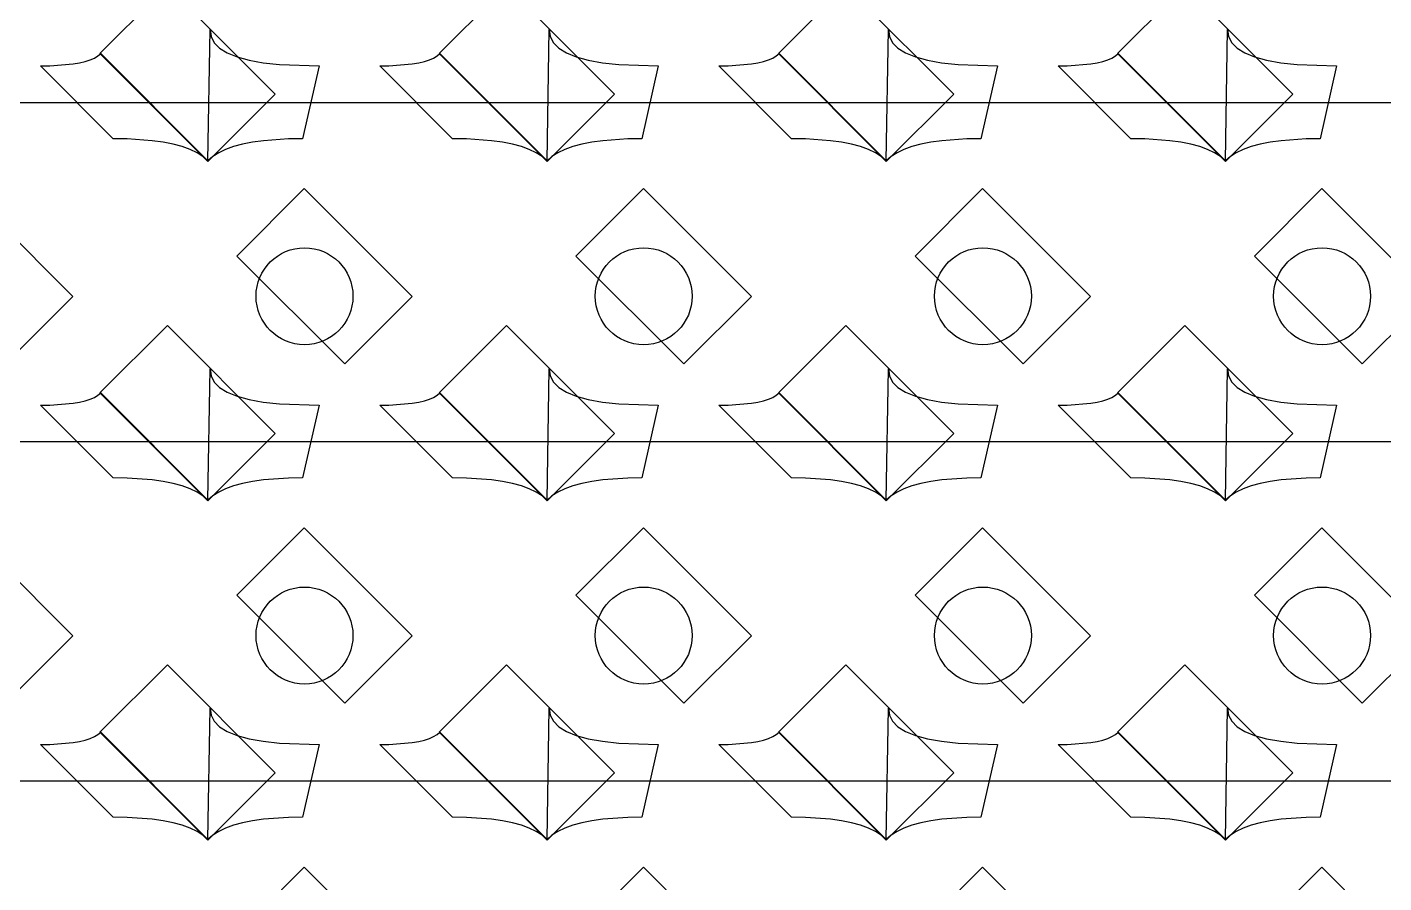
# Model space of a CAD drawing. Header units: inches. Extents: x 0.07 to 4.39, y 0.05 to 2.95.
# Drawn here: x 1.9628 to 2.2428, y 0.829 to 1.0055 of the extents above; entities that cross this region are included whole.
import ezdxf

# ---------------------------------------------------------------- set-up
doc = ezdxf.new("R2010")
doc.units = ezdxf.units.IN
doc.header["$MEASUREMENT"] = 0
doc.layers.add('Top Layer', color=1, linetype='Continuous')

# ---------------------------------------------------------------- blocks, each defined once
blk = doc.blocks.new('0805_P_______________907')
at = {"layer": 'Top Layer'}
for p, q in [((-0.03937, 0.01575), (-0.01969, 0.01575)), ((-0.03937, -0.01575), (-0.03937, 0.01575)), ((-0.01969, 0.01575), (-0.01969, -0.01575)), ((0.01969, 0.01575), (0.03937, 0.01575)), ((0.01969, -0.01575), (0.01969, 0.01575)), ((0.03937, 0.01575), (0.03937, -0.01575)), ((-0.01969, -0.01575), (-0.03937, -0.01575)), ((0.03937, -0.01575), (0.01969, -0.01575))]:
    blk.add_line(p, q, dxfattribs=at)
blk = doc.blocks.new('0805_P_______________908')
at = {"layer": 'Top Layer'}
for p, q in [((-0.03937, 0.01575), (-0.01969, 0.01575)), ((-0.03937, -0.01575), (-0.03937, 0.01575)), ((-0.01969, 0.01575), (-0.01969, -0.01575)), ((0.01969, 0.01575), (0.03937, 0.01575)), ((0.01969, -0.01575), (0.01969, 0.01575)), ((0.03937, 0.01575), (0.03937, -0.01575)), ((-0.01969, -0.01575), (-0.03937, -0.01575)), ((0.03937, -0.01575), (0.01969, -0.01575))]:
    blk.add_line(p, q, dxfattribs=at)
blk = doc.blocks.new('0805_P_______________909')
at = {"layer": 'Top Layer'}
for p, q in [((-0.03937, 0.01575), (-0.01969, 0.01575)), ((-0.03937, -0.01575), (-0.03937, 0.01575)), ((-0.01969, 0.01575), (-0.01969, -0.01575)), ((0.01969, 0.01575), (0.03937, 0.01575)), ((0.01969, -0.01575), (0.01969, 0.01575)), ((0.03937, 0.01575), (0.03937, -0.01575)), ((-0.01969, -0.01575), (-0.03937, -0.01575)), ((0.03937, -0.01575), (0.01969, -0.01575))]:
    blk.add_line(p, q, dxfattribs=at)
blk = doc.blocks.new('0805_P_______________910')
at = {"layer": 'Top Layer'}
for p, q in [((-0.03937, 0.01575), (-0.01969, 0.01575)), ((-0.03937, -0.01575), (-0.03937, 0.01575)), ((-0.01969, 0.01575), (-0.01969, -0.01575)), ((0.01969, 0.01575), (0.03937, 0.01575)), ((0.01969, -0.01575), (0.01969, 0.01575)), ((0.03937, 0.01575), (0.03937, -0.01575)), ((-0.01969, -0.01575), (-0.03937, -0.01575)), ((0.03937, -0.01575), (0.01969, -0.01575))]:
    blk.add_line(p, q, dxfattribs=at)
blk = doc.blocks.new('0805_P_______________911')
at = {"layer": 'Top Layer'}
for p, q in [((-0.03937, 0.01575), (-0.01969, 0.01575)), ((-0.03937, -0.01575), (-0.03937, 0.01575)), ((-0.01969, 0.01575), (-0.01969, -0.01575)), ((0.01969, 0.01575), (0.03937, 0.01575)), ((0.01969, -0.01575), (0.01969, 0.01575)), ((0.03937, 0.01575), (0.03937, -0.01575)), ((-0.01969, -0.01575), (-0.03937, -0.01575)), ((0.03937, -0.01575), (0.01969, -0.01575))]:
    blk.add_line(p, q, dxfattribs=at)
blk = doc.blocks.new('0805_P_______________947')
at = {"layer": 'Top Layer'}
for p, q in [((-0.03937, 0.01575), (-0.01969, 0.01575)), ((-0.03937, -0.01575), (-0.03937, 0.01575)), ((-0.01969, 0.01575), (-0.01969, -0.01575)), ((0.01969, 0.01575), (0.03937, 0.01575)), ((0.01969, -0.01575), (0.01969, 0.01575)), ((0.03937, 0.01575), (0.03937, -0.01575)), ((-0.01969, -0.01575), (-0.03937, -0.01575)), ((0.03937, -0.01575), (0.01969, -0.01575))]:
    blk.add_line(p, q, dxfattribs=at)
blk = doc.blocks.new('0805_P_______________948')
at = {"layer": 'Top Layer'}
for p, q in [((-0.03937, 0.01575), (-0.01969, 0.01575)), ((-0.03937, -0.01575), (-0.03937, 0.01575)), ((-0.01969, 0.01575), (-0.01969, -0.01575)), ((0.01969, 0.01575), (0.03937, 0.01575)), ((0.01969, -0.01575), (0.01969, 0.01575)), ((0.03937, 0.01575), (0.03937, -0.01575)), ((-0.01969, -0.01575), (-0.03937, -0.01575)), ((0.03937, -0.01575), (0.01969, -0.01575))]:
    blk.add_line(p, q, dxfattribs=at)
blk = doc.blocks.new('0805_P_______________949')
at = {"layer": 'Top Layer'}
for p, q in [((-0.03937, 0.01575), (-0.01969, 0.01575)), ((-0.03937, -0.01575), (-0.03937, 0.01575)), ((-0.01969, 0.01575), (-0.01969, -0.01575)), ((0.01969, 0.01575), (0.03937, 0.01575)), ((0.01969, -0.01575), (0.01969, 0.01575)), ((0.03937, 0.01575), (0.03937, -0.01575)), ((-0.01969, -0.01575), (-0.03937, -0.01575)), ((0.03937, -0.01575), (0.01969, -0.01575))]:
    blk.add_line(p, q, dxfattribs=at)
blk = doc.blocks.new('0805_P_______________950')
at = {"layer": 'Top Layer'}
for p, q in [((-0.03937, 0.01575), (-0.01969, 0.01575)), ((-0.03937, -0.01575), (-0.03937, 0.01575)), ((-0.01969, 0.01575), (-0.01969, -0.01575)), ((0.01969, 0.01575), (0.03937, 0.01575)), ((0.01969, -0.01575), (0.01969, 0.01575)), ((0.03937, 0.01575), (0.03937, -0.01575)), ((-0.01969, -0.01575), (-0.03937, -0.01575)), ((0.03937, -0.01575), (0.01969, -0.01575))]:
    blk.add_line(p, q, dxfattribs=at)
blk = doc.blocks.new('0805_P_______________951')
at = {"layer": 'Top Layer'}
for p, q in [((-0.03937, 0.01575), (-0.01969, 0.01575)), ((-0.03937, -0.01575), (-0.03937, 0.01575)), ((-0.01969, 0.01575), (-0.01969, -0.01575)), ((0.01969, 0.01575), (0.03937, 0.01575)), ((0.01969, -0.01575), (0.01969, 0.01575)), ((0.03937, 0.01575), (0.03937, -0.01575)), ((-0.01969, -0.01575), (-0.03937, -0.01575)), ((0.03937, -0.01575), (0.01969, -0.01575))]:
    blk.add_line(p, q, dxfattribs=at)
blk = doc.blocks.new('0805_P_______________987')
at = {"layer": 'Top Layer'}
for p, q in [((-0.03937, 0.01575), (-0.01969, 0.01575)), ((-0.03937, -0.01575), (-0.03937, 0.01575)), ((-0.01969, 0.01575), (-0.01969, -0.01575)), ((0.01969, 0.01575), (0.03937, 0.01575)), ((0.01969, -0.01575), (0.01969, 0.01575)), ((0.03937, 0.01575), (0.03937, -0.01575)), ((-0.01969, -0.01575), (-0.03937, -0.01575)), ((0.03937, -0.01575), (0.01969, -0.01575))]:
    blk.add_line(p, q, dxfattribs=at)
blk = doc.blocks.new('0805_P_______________988')
at = {"layer": 'Top Layer'}
for p, q in [((-0.03937, 0.01575), (-0.01969, 0.01575)), ((-0.03937, -0.01575), (-0.03937, 0.01575)), ((-0.01969, 0.01575), (-0.01969, -0.01575)), ((0.01969, 0.01575), (0.03937, 0.01575)), ((0.01969, -0.01575), (0.01969, 0.01575)), ((0.03937, 0.01575), (0.03937, -0.01575)), ((-0.01969, -0.01575), (-0.03937, -0.01575)), ((0.03937, -0.01575), (0.01969, -0.01575))]:
    blk.add_line(p, q, dxfattribs=at)
blk = doc.blocks.new('0805_P_______________989')
at = {"layer": 'Top Layer'}
for p, q in [((-0.03937, 0.01575), (-0.01969, 0.01575)), ((-0.03937, -0.01575), (-0.03937, 0.01575)), ((-0.01969, 0.01575), (-0.01969, -0.01575)), ((0.01969, 0.01575), (0.03937, 0.01575)), ((0.01969, -0.01575), (0.01969, 0.01575)), ((0.03937, 0.01575), (0.03937, -0.01575)), ((-0.01969, -0.01575), (-0.03937, -0.01575)), ((0.03937, -0.01575), (0.01969, -0.01575))]:
    blk.add_line(p, q, dxfattribs=at)
blk = doc.blocks.new('0805_P_______________990')
at = {"layer": 'Top Layer'}
for p, q in [((-0.03937, 0.01575), (-0.01969, 0.01575)), ((-0.03937, -0.01575), (-0.03937, 0.01575)), ((-0.01969, 0.01575), (-0.01969, -0.01575)), ((0.01969, 0.01575), (0.03937, 0.01575)), ((0.01969, -0.01575), (0.01969, 0.01575)), ((0.03937, 0.01575), (0.03937, -0.01575)), ((-0.01969, -0.01575), (-0.03937, -0.01575)), ((0.03937, -0.01575), (0.01969, -0.01575))]:
    blk.add_line(p, q, dxfattribs=at)
blk = doc.blocks.new('0805_P_______________991')
at = {"layer": 'Top Layer'}
for p, q in [((-0.03937, 0.01575), (-0.01969, 0.01575)), ((-0.03937, -0.01575), (-0.03937, 0.01575)), ((-0.01969, 0.01575), (-0.01969, -0.01575)), ((0.01969, 0.01575), (0.03937, 0.01575)), ((0.01969, -0.01575), (0.01969, 0.01575)), ((0.03937, 0.01575), (0.03937, -0.01575)), ((-0.01969, -0.01575), (-0.03937, -0.01575)), ((0.03937, -0.01575), (0.01969, -0.01575))]:
    blk.add_line(p, q, dxfattribs=at)

msp = doc.modelspace()

# ---------------------------------------------------------------- linework, layer by layer
at = {"layer": 'Top Layer'}
for p, q in [((2.00005, 0.97795), (2.00051, 1.005)), ((2.00051, 1.005), (2.00071, 1.00358)), ((2.00071, 1.00358), (2.00137, 1.0023)), ((2.07005, 0.97795), (2.07051, 1.005)), ((2.07051, 1.005), (2.07071, 1.00358)), ((2.07071, 1.00358), (2.07137, 1.0023)), ((2.14005, 0.97795), (2.14051, 1.005)), ((2.14051, 1.005), (2.14071, 1.00358)), ((2.14071, 1.00358), (2.14137, 1.0023)), ((2.21005, 0.97795), (2.21051, 1.005)), ((2.21051, 1.005), (2.21071, 1.00358)), ((2.21071, 1.00358), (2.21137, 1.0023)), ((1.97737, 0.99957), (1.97795, 1.00005)), ((1.97795, 1.00005), (2.00005, 0.97795)), ((2.00137, 1.0023), (2.00248, 1.00117)), ((2.00248, 1.00117), (2.00405, 1.0002)), ((2.00405, 1.0002), (2.00607, 0.99938)), ((2.04737, 0.99957), (2.04795, 1.00005)), ((2.04795, 1.00005), (2.07005, 0.97795)), ((2.07137, 1.0023), (2.07248, 1.00117)), ((2.07248, 1.00117), (2.07405, 1.0002)), ((2.07405, 1.0002), (2.07607, 0.99938)), ((2.11737, 0.99957), (2.11795, 1.00005)), ((2.11795, 1.00005), (2.14005, 0.97795)), ((2.14137, 1.0023), (2.14248, 1.00117)), ((2.14248, 1.00117), (2.14405, 1.0002)), ((2.14405, 1.0002), (2.14607, 0.99938)), ((2.18737, 0.99957), (2.18795, 1.00005)), ((2.18795, 1.00005), (2.21005, 0.97795)), ((2.21137, 1.0023), (2.21248, 1.00117)), ((2.21248, 1.00117), (2.21405, 1.0002)), ((2.21405, 1.0002), (2.21607, 0.99938)), ((1.96551, 0.9975), (1.96741, 0.99753)), ((1.98051, 0.9825), (1.96551, 0.9975)), ((1.96741, 0.99753), (1.97225, 0.99791)), ((1.97225, 0.99791), (1.97356, 0.99814)), ((1.97356, 0.99814), (1.97474, 0.99842)), ((1.97474, 0.99842), (1.97576, 0.99875)), ((1.97576, 0.99875), (1.97664, 0.99914)), ((1.97664, 0.99914), (1.97737, 0.99957)), ((2.00607, 0.99938), (2.00855, 0.9987)), ((2.00855, 0.9987), (2.01148, 0.99818)), ((2.01148, 0.99818), (2.01487, 0.9978)), ((2.01487, 0.9978), (2.02301, 0.9975)), ((2.02301, 0.9975), (2.0196, 0.9825)), ((2.03551, 0.9975), (2.03741, 0.99753)), ((2.05051, 0.9825), (2.03551, 0.9975)), ((2.03741, 0.99753), (2.04225, 0.99791)), ((2.04225, 0.99791), (2.04356, 0.99814)), ((2.04356, 0.99814), (2.04474, 0.99842)), ((2.04474, 0.99842), (2.04576, 0.99875)), ((2.04576, 0.99875), (2.04664, 0.99914)), ((2.04664, 0.99914), (2.04737, 0.99957)), ((2.07607, 0.99938), (2.07855, 0.9987)), ((2.07855, 0.9987), (2.08148, 0.99818)), ((2.08148, 0.99818), (2.08487, 0.9978)), ((2.08487, 0.9978), (2.09301, 0.9975)), ((2.09301, 0.9975), (2.0896, 0.9825)), ((2.10551, 0.9975), (2.10741, 0.99753)), ((2.12051, 0.9825), (2.10551, 0.9975)), ((2.10741, 0.99753), (2.11225, 0.99791)), ((2.11225, 0.99791), (2.11356, 0.99814)), ((2.11356, 0.99814), (2.11474, 0.99842)), ((2.11474, 0.99842), (2.11576, 0.99875)), ((2.11576, 0.99875), (2.11664, 0.99914)), ((2.11664, 0.99914), (2.11737, 0.99957)), ((2.14607, 0.99938), (2.14855, 0.9987)), ((2.14855, 0.9987), (2.15148, 0.99818)), ((2.15148, 0.99818), (2.15487, 0.9978)), ((2.15487, 0.9978), (2.16301, 0.9975)), ((2.16301, 0.9975), (2.1596, 0.9825)), ((2.17551, 0.9975), (2.17741, 0.99753)), ((2.19051, 0.9825), (2.17551, 0.9975)), ((2.17741, 0.99753), (2.18225, 0.99791)), ((2.18225, 0.99791), (2.18356, 0.99814)), ((2.18356, 0.99814), (2.18474, 0.99842)), ((2.18474, 0.99842), (2.18576, 0.99875)), ((2.18576, 0.99875), (2.18664, 0.99914)), ((2.18664, 0.99914), (2.18737, 0.99957)), ((2.21607, 0.99938), (2.21855, 0.9987)), ((2.21855, 0.9987), (2.22148, 0.99818)), ((2.22148, 0.99818), (2.22487, 0.9978)), ((2.22487, 0.9978), (2.23301, 0.9975)), ((2.23301, 0.9975), (2.2296, 0.9825)), ((1.92588, 0.99), (2.13588, 0.99)), ((2.13588, 0.99), (2.34588, 0.99)), ((1.9834, 0.98245), (1.98051, 0.9825)), ((1.98857, 0.98209), (1.9834, 0.98245)), ((1.99084, 0.98177), (1.98857, 0.98209)), ((1.9929, 0.98136), (1.99084, 0.98177)), ((1.99475, 0.98086), (1.9929, 0.98136)), ((1.99639, 0.98027), (1.99475, 0.98086)), ((1.99782, 0.97959), (1.99639, 0.98027)), ((2.00372, 0.98027), (2.00229, 0.97959)), ((2.00536, 0.98086), (2.00372, 0.98027)), ((2.00721, 0.98136), (2.00536, 0.98086)), ((2.00927, 0.98177), (2.00721, 0.98136)), ((2.01154, 0.98209), (2.00927, 0.98177)), ((2.01671, 0.98245), (2.01154, 0.98209)), ((2.0196, 0.9825), (2.01671, 0.98245)), ((2.0534, 0.98245), (2.05051, 0.9825)), ((2.05857, 0.98209), (2.0534, 0.98245)), ((2.06084, 0.98177), (2.05857, 0.98209)), ((2.0629, 0.98136), (2.06084, 0.98177)), ((2.06475, 0.98086), (2.0629, 0.98136)), ((2.06639, 0.98027), (2.06475, 0.98086)), ((2.06782, 0.97959), (2.06639, 0.98027)), ((2.07372, 0.98027), (2.07229, 0.97959)), ((2.07536, 0.98086), (2.07372, 0.98027)), ((2.07721, 0.98136), (2.07536, 0.98086)), ((2.07927, 0.98177), (2.07721, 0.98136)), ((2.08154, 0.98209), (2.07927, 0.98177)), ((2.08671, 0.98245), (2.08154, 0.98209)), ((2.0896, 0.9825), (2.08671, 0.98245)), ((2.1234, 0.98245), (2.12051, 0.9825)), ((2.12857, 0.98209), (2.1234, 0.98245)), ((2.13084, 0.98177), (2.12857, 0.98209)), ((2.1329, 0.98136), (2.13084, 0.98177)), ((2.13475, 0.98086), (2.1329, 0.98136)), ((2.13639, 0.98027), (2.13475, 0.98086)), ((2.13782, 0.97959), (2.13639, 0.98027)), ((2.14372, 0.98027), (2.14229, 0.97959)), ((2.14536, 0.98086), (2.14372, 0.98027)), ((2.14721, 0.98136), (2.14536, 0.98086)), ((2.14927, 0.98177), (2.14721, 0.98136)), ((2.15154, 0.98209), (2.14927, 0.98177)), ((2.15671, 0.98245), (2.15154, 0.98209)), ((2.1596, 0.9825), (2.15671, 0.98245)), ((2.1934, 0.98245), (2.19051, 0.9825)), ((2.19857, 0.98209), (2.1934, 0.98245)), ((2.20084, 0.98177), (2.19857, 0.98209)), ((2.2029, 0.98136), (2.20084, 0.98177)), ((2.20475, 0.98086), (2.2029, 0.98136)), ((2.20639, 0.98027), (2.20475, 0.98086)), ((2.20782, 0.97959), (2.20639, 0.98027)), ((2.21372, 0.98027), (2.21229, 0.97959)), ((2.21536, 0.98086), (2.21372, 0.98027)), ((2.21721, 0.98136), (2.21536, 0.98086)), ((2.21927, 0.98177), (2.21721, 0.98136)), ((2.22154, 0.98209), (2.21927, 0.98177)), ((2.22671, 0.98245), (2.22154, 0.98209)), ((2.2296, 0.9825), (2.22671, 0.98245)), ((1.99904, 0.97882), (1.99782, 0.97959)), ((2.00005, 0.97795), (1.99904, 0.97882)), ((2.00107, 0.97882), (2.00005, 0.97795)), ((2.00229, 0.97959), (2.00107, 0.97882)), ((2.06904, 0.97882), (2.06782, 0.97959)), ((2.07005, 0.97795), (2.06904, 0.97882)), ((2.07107, 0.97882), (2.07005, 0.97795)), ((2.07229, 0.97959), (2.07107, 0.97882)), ((2.13904, 0.97882), (2.13782, 0.97959)), ((2.14005, 0.97795), (2.13904, 0.97882)), ((2.14107, 0.97882), (2.14005, 0.97795)), ((2.14229, 0.97959), (2.14107, 0.97882)), ((2.20904, 0.97882), (2.20782, 0.97959)), ((2.21005, 0.97795), (2.20904, 0.97882)), ((2.21107, 0.97882), (2.21005, 0.97795)), ((2.21229, 0.97959), (2.21107, 0.97882)), ((2.00005, 0.90795), (2.00051, 0.935)), ((2.00051, 0.935), (2.00071, 0.93358)), ((2.00071, 0.93358), (2.00137, 0.9323)), ((2.07005, 0.90795), (2.07051, 0.935)), ((2.07051, 0.935), (2.07071, 0.93358)), ((2.07071, 0.93358), (2.07137, 0.9323)), ((2.14005, 0.90795), (2.14051, 0.935)), ((2.14051, 0.935), (2.14071, 0.93358)), ((2.14071, 0.93358), (2.14137, 0.9323)), ((2.21005, 0.90795), (2.21051, 0.935)), ((2.21051, 0.935), (2.21071, 0.93358)), ((2.21071, 0.93358), (2.21137, 0.9323)), ((1.97737, 0.92957), (1.97795, 0.93005)), ((1.97795, 0.93005), (2.00005, 0.90795)), ((2.00137, 0.9323), (2.00248, 0.93117)), ((2.00248, 0.93117), (2.00405, 0.9302)), ((2.00405, 0.9302), (2.00607, 0.92937)), ((2.04737, 0.92957), (2.04795, 0.93005)), ((2.04795, 0.93005), (2.07005, 0.90795)), ((2.07137, 0.9323), (2.07248, 0.93117)), ((2.07248, 0.93117), (2.07405, 0.9302)), ((2.07405, 0.9302), (2.07607, 0.92937)), ((2.11737, 0.92957), (2.11795, 0.93005)), ((2.11795, 0.93005), (2.14005, 0.90795)), ((2.14137, 0.9323), (2.14248, 0.93117)), ((2.14248, 0.93117), (2.14405, 0.9302)), ((2.14405, 0.9302), (2.14607, 0.92937)), ((2.18737, 0.92957), (2.18795, 0.93005)), ((2.18795, 0.93005), (2.21005, 0.90795)), ((2.21137, 0.9323), (2.21248, 0.93117)), ((2.21248, 0.93117), (2.21405, 0.9302)), ((2.21405, 0.9302), (2.21607, 0.92937)), ((1.96551, 0.9275), (1.96741, 0.92753)), ((1.98051, 0.9125), (1.96551, 0.9275)), ((1.96741, 0.92753), (1.97225, 0.92791)), ((1.97225, 0.92791), (1.97356, 0.92814)), ((1.97356, 0.92814), (1.97474, 0.92842)), ((1.97474, 0.92842), (1.97576, 0.92875)), ((1.97576, 0.92875), (1.97664, 0.92914)), ((1.97664, 0.92914), (1.97737, 0.92957)), ((2.00607, 0.92937), (2.00855, 0.9287)), ((2.00855, 0.9287), (2.01148, 0.92817)), ((2.01148, 0.92817), (2.01487, 0.9278)), ((2.01487, 0.9278), (2.02301, 0.9275)), ((2.02301, 0.9275), (2.0196, 0.9125)), ((2.03551, 0.9275), (2.03741, 0.92753)), ((2.05051, 0.9125), (2.03551, 0.9275)), ((2.03741, 0.92753), (2.04225, 0.92791)), ((2.04225, 0.92791), (2.04356, 0.92814)), ((2.04356, 0.92814), (2.04474, 0.92842)), ((2.04474, 0.92842), (2.04576, 0.92875)), ((2.04576, 0.92875), (2.04664, 0.92914)), ((2.04664, 0.92914), (2.04737, 0.92957)), ((2.07607, 0.92937), (2.07855, 0.9287)), ((2.07855, 0.9287), (2.08148, 0.92817)), ((2.08148, 0.92817), (2.08487, 0.9278)), ((2.08487, 0.9278), (2.09301, 0.9275)), ((2.09301, 0.9275), (2.0896, 0.9125)), ((2.10551, 0.9275), (2.10741, 0.92753)), ((2.12051, 0.9125), (2.10551, 0.9275)), ((2.10741, 0.92753), (2.11225, 0.92791)), ((2.11225, 0.92791), (2.11356, 0.92814)), ((2.11356, 0.92814), (2.11474, 0.92842)), ((2.11474, 0.92842), (2.11576, 0.92875)), ((2.11576, 0.92875), (2.11664, 0.92914)), ((2.11664, 0.92914), (2.11737, 0.92957)), ((2.14607, 0.92937), (2.14855, 0.9287)), ((2.14855, 0.9287), (2.15148, 0.92817)), ((2.15148, 0.92817), (2.15487, 0.9278)), ((2.15487, 0.9278), (2.16301, 0.9275)), ((2.16301, 0.9275), (2.1596, 0.9125)), ((2.17551, 0.9275), (2.17741, 0.92753)), ((2.19051, 0.9125), (2.17551, 0.9275)), ((2.17741, 0.92753), (2.18225, 0.92791)), ((2.18225, 0.92791), (2.18356, 0.92814)), ((2.18356, 0.92814), (2.18474, 0.92842)), ((2.18474, 0.92842), (2.18576, 0.92875)), ((2.18576, 0.92875), (2.18664, 0.92914)), ((2.18664, 0.92914), (2.18737, 0.92957)), ((2.21607, 0.92937), (2.21855, 0.9287)), ((2.21855, 0.9287), (2.22148, 0.92817)), ((2.22148, 0.92817), (2.22487, 0.9278)), ((2.22487, 0.9278), (2.23301, 0.9275)), ((2.23301, 0.9275), (2.2296, 0.9125)), ((1.78588, 0.92), (2.13588, 0.92)), ((2.13588, 0.92), (2.34588, 0.92)), ((1.9834, 0.91245), (1.98051, 0.9125)), ((1.98857, 0.91209), (1.9834, 0.91245)), ((1.99084, 0.91177), (1.98857, 0.91209)), ((1.9929, 0.91136), (1.99084, 0.91177)), ((1.99475, 0.91086), (1.9929, 0.91136)), ((1.99639, 0.91027), (1.99475, 0.91086)), ((1.99782, 0.90959), (1.99639, 0.91027)), ((2.00372, 0.91027), (2.00229, 0.90959)), ((2.00536, 0.91086), (2.00372, 0.91027)), ((2.00721, 0.91136), (2.00536, 0.91086)), ((2.00927, 0.91177), (2.00721, 0.91136)), ((2.01154, 0.91209), (2.00927, 0.91177)), ((2.01671, 0.91245), (2.01154, 0.91209)), ((2.0196, 0.9125), (2.01671, 0.91245)), ((2.0534, 0.91245), (2.05051, 0.9125)), ((2.05857, 0.91209), (2.0534, 0.91245)), ((2.06084, 0.91177), (2.05857, 0.91209)), ((2.0629, 0.91136), (2.06084, 0.91177)), ((2.06475, 0.91086), (2.0629, 0.91136)), ((2.06639, 0.91027), (2.06475, 0.91086)), ((2.06782, 0.90959), (2.06639, 0.91027)), ((2.07372, 0.91027), (2.07229, 0.90959)), ((2.07536, 0.91086), (2.07372, 0.91027)), ((2.07721, 0.91136), (2.07536, 0.91086)), ((2.07927, 0.91177), (2.07721, 0.91136)), ((2.08154, 0.91209), (2.07927, 0.91177)), ((2.08671, 0.91245), (2.08154, 0.91209)), ((2.0896, 0.9125), (2.08671, 0.91245)), ((2.1234, 0.91245), (2.12051, 0.9125)), ((2.12857, 0.91209), (2.1234, 0.91245)), ((2.13084, 0.91177), (2.12857, 0.91209)), ((2.1329, 0.91136), (2.13084, 0.91177)), ((2.13475, 0.91086), (2.1329, 0.91136)), ((2.13639, 0.91027), (2.13475, 0.91086)), ((2.13782, 0.90959), (2.13639, 0.91027)), ((2.14372, 0.91027), (2.14229, 0.90959)), ((2.14536, 0.91086), (2.14372, 0.91027)), ((2.14721, 0.91136), (2.14536, 0.91086)), ((2.14927, 0.91177), (2.14721, 0.91136)), ((2.15154, 0.91209), (2.14927, 0.91177)), ((2.15671, 0.91245), (2.15154, 0.91209)), ((2.1596, 0.9125), (2.15671, 0.91245)), ((2.1934, 0.91245), (2.19051, 0.9125)), ((2.19857, 0.91209), (2.1934, 0.91245)), ((2.20084, 0.91177), (2.19857, 0.91209)), ((2.2029, 0.91136), (2.20084, 0.91177)), ((2.20475, 0.91086), (2.2029, 0.91136)), ((2.20639, 0.91027), (2.20475, 0.91086)), ((2.20782, 0.90959), (2.20639, 0.91027)), ((2.21372, 0.91027), (2.21229, 0.90959)), ((2.21536, 0.91086), (2.21372, 0.91027)), ((2.21721, 0.91136), (2.21536, 0.91086)), ((2.21927, 0.91177), (2.21721, 0.91136)), ((2.22154, 0.91209), (2.21927, 0.91177)), ((2.22671, 0.91245), (2.22154, 0.91209)), ((2.2296, 0.9125), (2.22671, 0.91245)), ((1.99904, 0.90882), (1.99782, 0.90959)), ((2.00005, 0.90795), (1.99904, 0.90882)), ((2.00107, 0.90882), (2.00005, 0.90795)), ((2.00229, 0.90959), (2.00107, 0.90882)), ((2.06904, 0.90882), (2.06782, 0.90959)), ((2.07005, 0.90795), (2.06904, 0.90882)), ((2.07107, 0.90882), (2.07005, 0.90795)), ((2.07229, 0.90959), (2.07107, 0.90882)), ((2.13904, 0.90882), (2.13782, 0.90959)), ((2.14005, 0.90795), (2.13904, 0.90882)), ((2.14107, 0.90882), (2.14005, 0.90795)), ((2.14229, 0.90959), (2.14107, 0.90882)), ((2.20904, 0.90882), (2.20782, 0.90959)), ((2.21005, 0.90795), (2.20904, 0.90882)), ((2.21107, 0.90882), (2.21005, 0.90795)), ((2.21229, 0.90959), (2.21107, 0.90882)), ((2.00005, 0.83795), (2.00051, 0.865)), ((2.00051, 0.865), (2.00071, 0.86357)), ((2.00071, 0.86357), (2.00137, 0.8623)), ((2.07005, 0.83795), (2.07051, 0.865)), ((2.07051, 0.865), (2.07071, 0.86357)), ((2.07071, 0.86357), (2.07137, 0.8623)), ((2.14005, 0.83795), (2.14051, 0.865)), ((2.14051, 0.865), (2.14071, 0.86357)), ((2.14071, 0.86357), (2.14137, 0.8623)), ((2.21005, 0.83795), (2.21051, 0.865)), ((2.21051, 0.865), (2.21071, 0.86357)), ((2.21071, 0.86357), (2.21137, 0.8623)), ((1.97737, 0.85957), (1.97795, 0.86006)), ((1.97795, 0.86006), (2.00005, 0.83795)), ((2.00137, 0.8623), (2.00248, 0.86118)), ((2.00248, 0.86118), (2.00405, 0.8602)), ((2.00405, 0.8602), (2.00607, 0.85938)), ((2.04737, 0.85957), (2.04795, 0.86006)), ((2.04795, 0.86006), (2.07005, 0.83795)), ((2.07137, 0.8623), (2.07248, 0.86118)), ((2.07248, 0.86118), (2.07405, 0.8602)), ((2.07405, 0.8602), (2.07607, 0.85938)), ((2.11737, 0.85957), (2.11795, 0.86006)), ((2.11795, 0.86006), (2.14005, 0.83795)), ((2.14137, 0.8623), (2.14248, 0.86118)), ((2.14248, 0.86118), (2.14405, 0.8602)), ((2.14405, 0.8602), (2.14607, 0.85938)), ((2.18737, 0.85957), (2.18795, 0.86006)), ((2.18795, 0.86006), (2.21005, 0.83795)), ((2.21137, 0.8623), (2.21248, 0.86118)), ((2.21248, 0.86118), (2.21405, 0.8602)), ((2.21405, 0.8602), (2.21607, 0.85938)), ((1.96551, 0.8575), (1.96741, 0.85753)), ((1.98051, 0.8425), (1.96551, 0.8575)), ((1.96741, 0.85753), (1.97225, 0.85791)), ((1.97225, 0.85791), (1.97356, 0.85814)), ((1.97356, 0.85814), (1.97474, 0.85842)), ((1.97474, 0.85842), (1.97576, 0.85875)), ((1.97576, 0.85875), (1.97664, 0.85914)), ((1.97664, 0.85914), (1.97737, 0.85957)), ((2.00607, 0.85938), (2.00855, 0.8587)), ((2.00855, 0.8587), (2.01148, 0.85818)), ((2.01148, 0.85818), (2.01487, 0.8578)), ((2.01487, 0.8578), (2.02301, 0.8575)), ((2.02301, 0.8575), (2.0196, 0.8425)), ((2.03551, 0.8575), (2.03741, 0.85753)), ((2.05051, 0.8425), (2.03551, 0.8575)), ((2.03741, 0.85753), (2.04225, 0.85791)), ((2.04225, 0.85791), (2.04356, 0.85814)), ((2.04356, 0.85814), (2.04474, 0.85842)), ((2.04474, 0.85842), (2.04576, 0.85875)), ((2.04576, 0.85875), (2.04664, 0.85914)), ((2.04664, 0.85914), (2.04737, 0.85957)), ((2.07607, 0.85938), (2.07855, 0.8587)), ((2.07855, 0.8587), (2.08148, 0.85818)), ((2.08148, 0.85818), (2.08487, 0.8578)), ((2.08487, 0.8578), (2.09301, 0.8575)), ((2.09301, 0.8575), (2.0896, 0.8425)), ((2.10551, 0.8575), (2.10741, 0.85753)), ((2.12051, 0.8425), (2.10551, 0.8575)), ((2.10741, 0.85753), (2.11225, 0.85791)), ((2.11225, 0.85791), (2.11356, 0.85814)), ((2.11356, 0.85814), (2.11474, 0.85842)), ((2.11474, 0.85842), (2.11576, 0.85875)), ((2.11576, 0.85875), (2.11664, 0.85914)), ((2.11664, 0.85914), (2.11737, 0.85957)), ((2.14607, 0.85938), (2.14855, 0.8587)), ((2.14855, 0.8587), (2.15148, 0.85818)), ((2.15148, 0.85818), (2.15487, 0.8578)), ((2.15487, 0.8578), (2.16301, 0.8575)), ((2.16301, 0.8575), (2.1596, 0.8425)), ((2.17551, 0.8575), (2.17741, 0.85753)), ((2.19051, 0.8425), (2.17551, 0.8575)), ((2.17741, 0.85753), (2.18225, 0.85791)), ((2.18225, 0.85791), (2.18356, 0.85814)), ((2.18356, 0.85814), (2.18474, 0.85842)), ((2.18474, 0.85842), (2.18576, 0.85875)), ((2.18576, 0.85875), (2.18664, 0.85914)), ((2.18664, 0.85914), (2.18737, 0.85957)), ((2.21607, 0.85938), (2.21855, 0.8587)), ((2.21855, 0.8587), (2.22148, 0.85818)), ((2.22148, 0.85818), (2.22487, 0.8578)), ((2.22487, 0.8578), (2.23301, 0.8575)), ((2.23301, 0.8575), (2.2296, 0.8425)), ((1.92588, 0.85), (2.06588, 0.85)), ((2.06588, 0.85), (2.13588, 0.85)), ((2.13588, 0.85), (2.21006, 0.85)), ((2.21006, 0.85), (2.28005, 0.85)), ((1.9834, 0.84245), (1.98051, 0.8425)), ((1.98857, 0.84209), (1.9834, 0.84245)), ((1.99084, 0.84177), (1.98857, 0.84209)), ((1.9929, 0.84136), (1.99084, 0.84177)), ((1.99475, 0.84086), (1.9929, 0.84136)), ((1.99639, 0.84027), (1.99475, 0.84086)), ((1.99782, 0.83959), (1.99639, 0.84027)), ((2.00372, 0.84027), (2.00229, 0.83959)), ((2.00536, 0.84086), (2.00372, 0.84027)), ((2.00721, 0.84136), (2.00536, 0.84086)), ((2.00927, 0.84177), (2.00721, 0.84136)), ((2.01154, 0.84209), (2.00927, 0.84177)), ((2.01671, 0.84245), (2.01154, 0.84209)), ((2.0196, 0.8425), (2.01671, 0.84245)), ((2.0534, 0.84245), (2.05051, 0.8425)), ((2.05857, 0.84209), (2.0534, 0.84245)), ((2.06084, 0.84177), (2.05857, 0.84209)), ((2.0629, 0.84136), (2.06084, 0.84177)), ((2.06475, 0.84086), (2.0629, 0.84136)), ((2.06639, 0.84027), (2.06475, 0.84086)), ((2.06782, 0.83959), (2.06639, 0.84027)), ((2.07372, 0.84027), (2.07229, 0.83959)), ((2.07536, 0.84086), (2.07372, 0.84027)), ((2.07721, 0.84136), (2.07536, 0.84086)), ((2.07927, 0.84177), (2.07721, 0.84136)), ((2.08154, 0.84209), (2.07927, 0.84177)), ((2.08671, 0.84245), (2.08154, 0.84209)), ((2.0896, 0.8425), (2.08671, 0.84245)), ((2.1234, 0.84245), (2.12051, 0.8425)), ((2.12857, 0.84209), (2.1234, 0.84245)), ((2.13084, 0.84177), (2.12857, 0.84209)), ((2.1329, 0.84136), (2.13084, 0.84177)), ((2.13475, 0.84086), (2.1329, 0.84136)), ((2.13639, 0.84027), (2.13475, 0.84086)), ((2.13782, 0.83959), (2.13639, 0.84027)), ((2.14372, 0.84027), (2.14229, 0.83959)), ((2.14536, 0.84086), (2.14372, 0.84027)), ((2.14721, 0.84136), (2.14536, 0.84086)), ((2.14927, 0.84177), (2.14721, 0.84136)), ((2.15154, 0.84209), (2.14927, 0.84177)), ((2.15671, 0.84245), (2.15154, 0.84209)), ((2.1596, 0.8425), (2.15671, 0.84245)), ((2.1934, 0.84245), (2.19051, 0.8425)), ((2.19857, 0.84209), (2.1934, 0.84245)), ((2.20084, 0.84177), (2.19857, 0.84209)), ((2.2029, 0.84136), (2.20084, 0.84177)), ((2.20475, 0.84086), (2.2029, 0.84136)), ((2.20639, 0.84027), (2.20475, 0.84086)), ((2.20782, 0.83959), (2.20639, 0.84027)), ((2.21372, 0.84027), (2.21229, 0.83959)), ((2.21536, 0.84086), (2.21372, 0.84027)), ((2.21721, 0.84136), (2.21536, 0.84086)), ((2.21927, 0.84177), (2.21721, 0.84136)), ((2.22154, 0.84209), (2.21927, 0.84177)), ((2.22671, 0.84245), (2.22154, 0.84209)), ((2.2296, 0.8425), (2.22671, 0.84245)), ((1.99904, 0.83882), (1.99782, 0.83959)), ((2.00005, 0.83795), (1.99904, 0.83882)), ((2.00107, 0.83882), (2.00005, 0.83795)), ((2.00229, 0.83959), (2.00107, 0.83882)), ((2.06904, 0.83882), (2.06782, 0.83959)), ((2.07005, 0.83795), (2.06904, 0.83882)), ((2.07107, 0.83882), (2.07005, 0.83795)), ((2.07229, 0.83959), (2.07107, 0.83882)), ((2.13904, 0.83882), (2.13782, 0.83959)), ((2.14005, 0.83795), (2.13904, 0.83882)), ((2.14107, 0.83882), (2.14005, 0.83795)), ((2.14229, 0.83959), (2.14107, 0.83882)), ((2.20904, 0.83882), (2.20782, 0.83959)), ((2.21005, 0.83795), (2.20904, 0.83882)), ((2.21107, 0.83882), (2.21005, 0.83795)), ((2.21229, 0.83959), (2.21107, 0.83882))]:
    msp.add_line(p, q, dxfattribs=at)
for centre in [(2.02, 0.95), (2.09, 0.95), (2.16, 0.95), (2.23, 0.95), (2.02, 0.88), (2.09, 0.88), (2.16, 0.88), (2.23, 0.88)]:
    msp.add_circle(centre, 0.01, dxfattribs=at)

# ---------------------------------------------------------------- block references
at = {"rotation": 45}
for name, p in [('0805_P_______________911', (1.975, 0.975)), ('0805_P_______________910', (2.045, 0.975)), ('0805_P_______________909', (2.115, 0.975)), ('0805_P_______________908', (2.185, 0.975)), ('0805_P_______________907', (2.255, 0.975)), ('0805_P_______________951', (1.975, 0.905)), ('0805_P_______________950', (2.045, 0.905)), ('0805_P_______________949', (2.115, 0.905)), ('0805_P_______________948', (2.185, 0.905)), ('0805_P_______________947', (2.255, 0.905)), ('0805_P_______________991', (1.975, 0.835)), ('0805_P_______________990', (2.045, 0.835)), ('0805_P_______________989', (2.115, 0.835)), ('0805_P_______________988', (2.185, 0.835)), ('0805_P_______________987', (2.255, 0.835))]:
    msp.add_blockref(name, p, dxfattribs=at)

doc.saveas('drawing.dxf')
